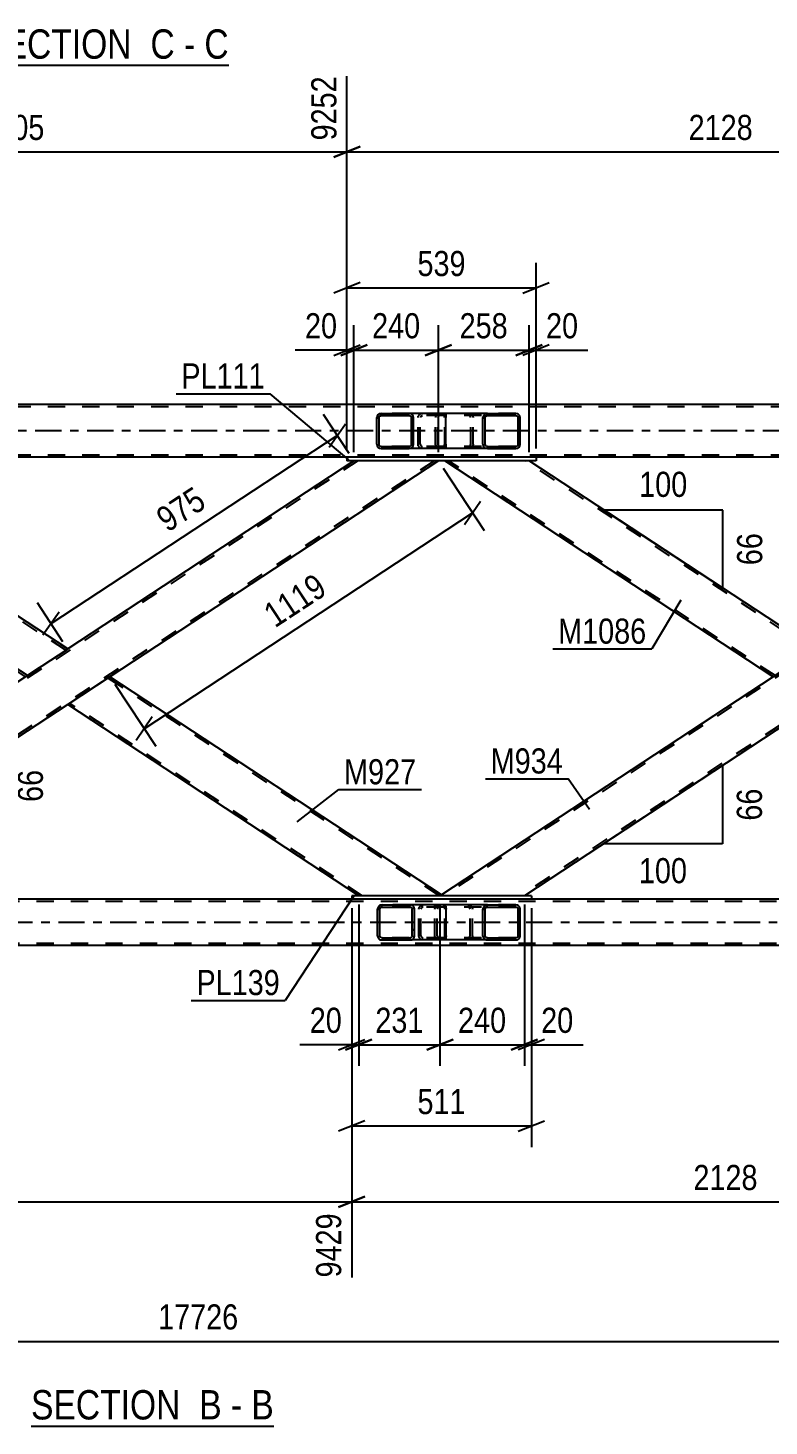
# Model space of a CAD drawing. Header units: millimetres. Extents: x -858 to 331, y -869 to -28.
# Drawn here: x -464.6 to -380.2, y -610.8 to -451.5 of the extents above; entities that cross this region are included whole.
import ezdxf

# ---------------------------------------------------------------- set-up
doc = ezdxf.new("R2010")
doc.units = ezdxf.units.MM
doc.linetypes.add('DXK_LINE_DOT2', pattern=[3.9198, 1.9599, -1.9599])
doc.linetypes.add('DXK_LINE_DOT3', pattern=[5.9187, 2.979, -0.9799, 0.9799, -0.9799])
doc.styles.add('Arial Narrow', font='ARIALN.TTF', dxfattribs={"height": 0.2})

# ---------------------------------------------------------------- blocks, each defined once
blk = doc.blocks.new('Unknown-570393797-13 - 6084')
at = {"color": 6, "linetype": 'Continuous'}
blk.add_line((-464.25, -610.76), (-436.61, -610.76), dxfattribs=at)
at = {"color": 0, "linetype": 'Continuous'}
for points in [[(-446.14, -610.01), (-446.14, -606.51), (-464.25, -606.51), (-464.25, -610.01)], [(-442.54, -610.01), (-442.54, -606.51), (-445.09, -606.51), (-445.09, -610.01)], [(-440.21, -610.01), (-440.21, -606.51), (-441.49, -606.51), (-441.49, -610.01)], [(-436.61, -610.01), (-436.61, -606.51), (-439.16, -606.51), (-439.16, -610.01)]]:
    blk.add_wipeout(points, dxfattribs=at)
at = {"color": 7, "linetype": 'Continuous', "style": 'Arial Narrow'}
for s, p in [('SECTION ', (-464.25, -610.01)), ('B', (-445.09, -610.01)), ('B', (-439.16, -610.01)), ('-', (-441.49, -610.01))]:
    blk.add_text(s, height=3.34, dxfattribs=at).set_placement(p)
blk = doc.blocks.new('Unknown-570393797-23 - 12424')
at = {"color": 6, "linetype": 'Continuous'}
blk.add_line((-469.81, -455.71), (-441.74, -455.71), dxfattribs=at)
at = {"color": 0, "linetype": 'Continuous'}
for points in [[(-451.7, -454.96), (-451.7, -451.46), (-469.81, -451.46), (-469.81, -454.96)], [(-447.88, -454.96), (-447.88, -451.46), (-450.65, -451.46), (-450.65, -454.96)], [(-445.56, -454.96), (-445.56, -451.46), (-446.83, -451.46), (-446.83, -454.96)], [(-441.74, -454.96), (-441.74, -451.46), (-444.51, -451.46), (-444.51, -454.96)]]:
    blk.add_wipeout(points, dxfattribs=at)
at = {"color": 7, "linetype": 'Continuous', "style": 'Arial Narrow'}
for s, p in [('SECTION ', (-469.81, -454.96)), ('C', (-450.65, -454.96)), ('C', (-444.51, -454.96)), ('-', (-446.83, -454.96))]:
    blk.add_text(s, height=3.34, dxfattribs=at).set_placement(p)
blk = doc.blocks.new('Part-570393797-6092 - 6084')
at = {"linetype": 'Continuous'}
h = blk.add_hatch(dxfattribs=at)
h.set_pattern_fill('', scale=0.7, style=0, pattern_type=0)
h.set_pattern_definition([(45, (-424.8373, -499.0884), (-1.57154, 1.57154), [])])
h.paths.add_polyline_path([(-424.88, -498.9), (-424.84, -499.09), (-424.73, -499.24), (-424.56, -499.35), (-424.37, -499.38), (-421.18, -499.38), (-420.99, -499.35), (-420.83, -499.24), (-420.72, -499.09), (-420.68, -498.9), (-420.68, -495.86), (-420.72, -495.68), (-420.83, -495.53), (-420.99, -495.42), (-421.18, -495.38), (-424.37, -495.38), (-424.56, -495.42), (-424.73, -495.53), (-424.84, -495.68), (-424.88, -495.86)])
h.paths.add_polyline_path([(-424.6, -495.77), (-424.55, -495.7), (-424.47, -495.64), (-424.37, -495.62), (-421.18, -495.62), (-421.09, -495.64), (-421, -495.7), (-420.95, -495.77), (-420.93, -495.86), (-420.93, -498.9), (-420.95, -499), (-421, -499.07), (-421.09, -499.13), (-421.18, -499.14), (-424.37, -499.14), (-424.47, -499.13), (-424.55, -499.07), (-424.6, -499), (-424.62, -498.9), (-424.62, -495.86)])
at = {"color": 2, "linetype": 'Continuous'}
for p, q in [((-424.37, -495.38), (-424.56, -495.42)), ((-424.37, -495.38), (-421.18, -495.38)), ((-417.27, -495.38), (-421.18, -495.38)), ((-420.99, -495.42), (-421.18, -495.38)), ((-417.27, -495.38), (-417.17, -495.42)), ((-417.17, -495.42), (-417.08, -495.53)), ((-424.84, -495.68), (-424.88, -495.86)), ((-424.88, -498.9), (-424.88, -495.86)), ((-424.62, -495.86), (-424.6, -495.77)), ((-424.62, -498.9), (-424.62, -495.86)), ((-424.6, -495.77), (-424.55, -495.7)), ((-424.55, -495.7), (-424.47, -495.64)), ((-424.47, -495.64), (-424.37, -495.62)), ((-424.37, -495.62), (-421.18, -495.62)), ((-421.18, -495.62), (-421.09, -495.64)), ((-421.09, -495.64), (-421, -495.7)), ((-421, -495.7), (-420.95, -495.77)), ((-420.95, -495.77), (-420.93, -495.86)), ((-420.93, -498.9), (-420.93, -495.86)), ((-420.68, -495.86), (-420.72, -495.68)), ((-420.68, -498.9), (-420.68, -495.86)), ((-417.08, -495.53), (-417.02, -495.68)), ((-417.02, -495.68), (-417, -495.86)), ((-417, -498.9), (-417, -495.86)), ((-424.88, -498.9), (-424.84, -499.09)), ((-424.6, -499), (-424.62, -498.9)), ((-424.55, -499.07), (-424.6, -499)), ((-424.56, -499.35), (-424.37, -499.38)), ((-424.47, -499.13), (-424.55, -499.07)), ((-424.37, -499.14), (-424.47, -499.13)), ((-424.37, -499.14), (-421.18, -499.14)), ((-424.37, -499.38), (-421.18, -499.38)), ((-421.09, -499.13), (-421.18, -499.14)), ((-421.18, -499.38), (-420.99, -499.35)), ((-417.27, -499.38), (-421.18, -499.38)), ((-421, -499.07), (-421.09, -499.13)), ((-420.95, -499), (-421, -499.07)), ((-420.93, -498.9), (-420.95, -499)), ((-420.72, -499.09), (-420.68, -498.9)), ((-417.17, -499.35), (-417.27, -499.38)), ((-417.08, -499.24), (-417.17, -499.35)), ((-417.02, -499.09), (-417.08, -499.24)), ((-417, -498.9), (-417.02, -499.09))]:
    blk.add_line(p, q, dxfattribs=at)
at = {"color": 7, "linetype": 'DXK_LINE_DOT2'}
for p, q in [((-421.18, -495.38), (-424.37, -495.38)), ((-419.87, -495.42), (-419.68, -495.38)), ((-418.17, -495.62), (-418.17, -495.38)), ((-417.27, -495.62), (-424.37, -495.62)), ((-420.18, -495.86), (-420.15, -495.68)), ((-420.18, -498.9), (-420.18, -495.86)), ((-419.91, -495.77), (-419.93, -495.86)), ((-419.93, -498.9), (-419.93, -495.86)), ((-419.86, -495.7), (-419.91, -495.77)), ((-419.86, -495.7), (-419.84, -495.68)), ((-419.84, -495.68), (-419.78, -495.64)), ((-419.78, -495.64), (-419.68, -495.62)), ((-417.22, -495.64), (-417.27, -495.62)), ((-417.18, -495.7), (-417.22, -495.64)), ((-417.15, -495.77), (-417.18, -495.7)), ((-417.14, -495.86), (-417.15, -495.77)), ((-417.14, -498.9), (-417.14, -495.86)), ((-417.27, -499.14), (-424.37, -499.14)), ((-421.18, -499.38), (-424.37, -499.38)), ((-420.15, -499.09), (-420.18, -498.9)), ((-419.93, -498.9), (-419.91, -499)), ((-419.91, -499), (-419.86, -499.07)), ((-419.68, -499.38), (-419.87, -499.35)), ((-419.86, -499.07), (-419.84, -499.09)), ((-419.84, -499.09), (-419.78, -499.13)), ((-419.78, -499.13), (-419.68, -499.14)), ((-418.17, -499.38), (-418.17, -499.14)), ((-417.27, -499.14), (-417.22, -499.13)), ((-417.22, -499.13), (-417.18, -499.07)), ((-417.18, -499.07), (-417.15, -499)), ((-417.15, -499), (-417.14, -498.9))]:
    blk.add_line(p, q, dxfattribs=at)
at = {"color": 2, "linetype": 'Continuous'}
for centre, start, end in [((-424.39, -495.88), 111.1513, 156.1049), ((-421.17, -495.88), 23.8951, 68.8487), ((-424.39, -498.89), 203.8951, 248.8487), ((-421.17, -498.89), 291.1513, 336.1049)]:
    blk.add_arc(centre, 0.492, start, end, dxfattribs=at)
at = {"color": 7, "linetype": 'DXK_LINE_DOT2'}
for centre, start, end in [((-419.7, -495.88), 111.1513, 156.1049), ((-419.7, -498.89), 203.8951, 248.8487)]:
    blk.add_arc(centre, 0.492, start, end, dxfattribs=at)
blk = doc.blocks.new('Part-570393797-6310 - 6084')
at = {"linetype": 'Continuous'}
h = blk.add_hatch(dxfattribs=at)
h.set_pattern_fill('', scale=0.7, style=0, pattern_type=0)
h.set_pattern_definition([(45, (-412.7463, -499.0884), (-1.57154, 1.57154), [])])
h.paths.add_polyline_path([(-412.79, -498.9), (-412.75, -499.09), (-412.64, -499.24), (-412.47, -499.35), (-412.27, -499.38), (-409.04, -499.38), (-408.84, -499.35), (-408.68, -499.24), (-408.57, -499.09), (-408.53, -498.9), (-408.53, -495.86), (-408.57, -495.68), (-408.68, -495.53), (-408.84, -495.42), (-409.04, -495.38), (-412.27, -495.38), (-412.47, -495.42), (-412.64, -495.53), (-412.75, -495.68), (-412.79, -495.86)])
h.paths.add_polyline_path([(-412.51, -495.77), (-412.45, -495.7), (-412.37, -495.64), (-412.27, -495.62), (-409.04, -495.62), (-408.94, -495.64), (-408.86, -495.7), (-408.8, -495.77), (-408.78, -495.86), (-408.78, -498.9), (-408.8, -499), (-408.86, -499.07), (-408.94, -499.13), (-409.04, -499.14), (-412.27, -499.14), (-412.37, -499.13), (-412.45, -499.07), (-412.51, -499), (-412.53, -498.9), (-412.53, -495.86)])
at = {"color": 7, "linetype": 'DXK_LINE_DOT2'}
for p, q in [((-417.86, -495.42), (-417.66, -495.38)), ((-417.27, -495.38), (-417.66, -495.38)), ((-414.42, -495.38), (-414.23, -495.42)), ((-409.04, -495.38), (-412.27, -495.38)), ((-418.17, -495.86), (-418.13, -495.68)), ((-418.17, -498.9), (-418.17, -495.86)), ((-417.9, -495.77), (-417.92, -495.86)), ((-417.92, -498.9), (-417.92, -495.86)), ((-417.84, -495.7), (-417.9, -495.77)), ((-417.76, -495.64), (-417.84, -495.7)), ((-417.66, -495.62), (-417.76, -495.64)), ((-409.04, -495.62), (-417.66, -495.62)), ((-414.33, -495.64), (-414.42, -495.62)), ((-414.24, -495.7), (-414.33, -495.64)), ((-414.19, -495.77), (-414.24, -495.7)), ((-414.17, -495.86), (-414.19, -495.77)), ((-414.17, -498.9), (-414.17, -495.86)), ((-413.95, -495.68), (-413.91, -495.86)), ((-413.91, -498.9), (-413.91, -495.86)), ((-418.13, -499.09), (-418.17, -498.9)), ((-417.92, -498.9), (-417.9, -499)), ((-417.9, -499), (-417.84, -499.07)), ((-417.66, -499.38), (-417.86, -499.35)), ((-417.84, -499.07), (-417.76, -499.13)), ((-417.76, -499.13), (-417.66, -499.14)), ((-409.04, -499.14), (-417.66, -499.14)), ((-417.27, -499.38), (-417.66, -499.38)), ((-414.42, -499.14), (-414.33, -499.13)), ((-414.23, -499.35), (-414.42, -499.38)), ((-414.33, -499.13), (-414.24, -499.07)), ((-414.24, -499.07), (-414.19, -499)), ((-414.19, -499), (-414.17, -498.9)), ((-413.91, -498.9), (-413.95, -499.09)), ((-409.04, -499.38), (-412.27, -499.38))]:
    blk.add_line(p, q, dxfattribs=at)
at = {"color": 2, "linetype": 'Continuous'}
for p, q in [((-412.27, -495.38), (-417.27, -495.38)), ((-412.27, -495.38), (-412.47, -495.42)), ((-412.27, -495.38), (-409.04, -495.38)), ((-408.84, -495.42), (-409.04, -495.38)), ((-412.75, -495.68), (-412.79, -495.86)), ((-412.79, -498.9), (-412.79, -495.86)), ((-412.53, -495.86), (-412.51, -495.77)), ((-412.53, -498.9), (-412.53, -495.86)), ((-412.51, -495.77), (-412.45, -495.7)), ((-412.45, -495.7), (-412.37, -495.64)), ((-412.37, -495.64), (-412.27, -495.62)), ((-412.27, -495.62), (-409.04, -495.62)), ((-409.04, -495.62), (-408.94, -495.64)), ((-408.94, -495.64), (-408.86, -495.7)), ((-408.86, -495.7), (-408.8, -495.77)), ((-408.8, -495.77), (-408.78, -495.86)), ((-408.78, -498.9), (-408.78, -495.86)), ((-408.53, -495.86), (-408.57, -495.68)), ((-408.53, -498.9), (-408.53, -495.86)), ((-412.27, -499.38), (-417.27, -499.38)), ((-412.79, -498.9), (-412.75, -499.09)), ((-412.51, -499), (-412.53, -498.9)), ((-412.45, -499.07), (-412.51, -499)), ((-412.47, -499.35), (-412.27, -499.38)), ((-412.37, -499.13), (-412.45, -499.07)), ((-412.27, -499.14), (-412.37, -499.13)), ((-412.27, -499.14), (-409.04, -499.14)), ((-412.27, -499.38), (-409.04, -499.38)), ((-408.94, -499.13), (-409.04, -499.14)), ((-409.04, -499.38), (-408.84, -499.35)), ((-408.86, -499.07), (-408.94, -499.13)), ((-408.8, -499), (-408.86, -499.07)), ((-408.78, -498.9), (-408.8, -499)), ((-408.57, -499.09), (-408.53, -498.9))]:
    blk.add_line(p, q, dxfattribs=at)
at = {"color": 7, "linetype": 'DXK_LINE_DOT2'}
for centre, start, end in [((-417.68, -495.89), 110.7583, 155.68), ((-414.41, -495.89), 24.32, 69.2417), ((-417.68, -498.88), 204.32, 249.2417), ((-414.41, -498.88), 290.7583, 335.68)]:
    blk.add_arc(centre, 0.496, start, end, dxfattribs=at)
at = {"color": 2, "linetype": 'Continuous'}
for centre, start, end in [((-412.29, -495.89), 110.7583, 155.6801), ((-409.02, -495.89), 24.32, 69.2417), ((-412.29, -498.88), 204.32, 249.2417), ((-409.02, -498.88), 290.7583, 335.6801)]:
    blk.add_arc(centre, 0.496, start, end, dxfattribs=at)
blk = doc.blocks.new('Part-570393797-6140 - 6084')
at = {"color": 7, "linetype": 'DXK_LINE_DOT2'}
for p, q in [((-427.04, -500.78), (-500.07, -548.83)), ((-418.3, -500.78), (-493.64, -550.34)), ((-417.86, -500.78), (-427.47, -500.78)), ((-460.07, -522.22), (-464.87, -525.38)), ((-455.26, -525.38), (-460.07, -528.54)), ((-500.07, -548.54), (-500.07, -549.11)), ((-500.07, -548.58), (-500.07, -548.61)), ((-493.21, -550.34), (-500.07, -550.34))]:
    blk.add_line(p, q, dxfattribs=at)
at = {"color": 2, "linetype": 'Continuous'}
for p, q in [((-427.47, -500.78), (-460.07, -522.22)), ((-417.86, -500.78), (-455.26, -525.38)), ((-464.87, -525.38), (-500.07, -548.54)), ((-460.07, -528.54), (-493.21, -550.34)), ((-500.07, -548.61), (-500.07, -550.34))]:
    blk.add_line(p, q, dxfattribs=at)
blk = doc.blocks.new('Part-570393797-6160 - 6084')
at = {"color": 7, "linetype": 'DXK_LINE_DOT2'}
for p, q in [((-341.9, -500.78), (-417.24, -550.34)), ((-333.17, -500.78), (-408.51, -550.34)), ((-332.73, -500.78), (-342.34, -500.78)), ((-374.93, -522.22), (-379.74, -525.38)), ((-370.13, -525.38), (-374.93, -528.54)), ((-417.5, -550.22), (-417.68, -550.34)), ((-408.07, -550.34), (-417.68, -550.34))]:
    blk.add_line(p, q, dxfattribs=at)
at = {"color": 2, "linetype": 'Continuous'}
for p, q in [((-342.34, -500.78), (-374.93, -522.22)), ((-332.73, -500.78), (-370.13, -525.38)), ((-379.74, -525.38), (-417.5, -550.22)), ((-374.93, -528.54), (-408.07, -550.34))]:
    blk.add_line(p, q, dxfattribs=at)
blk = doc.blocks.new('Part-570393797-6225 - 6084')
at = {"color": 2, "linetype": 'Continuous'}
for p, q in [((-407.27, -550.34), (-427.73, -550.34)), ((-427.73, -550.34), (-427.73, -550.74)), ((-407.27, -550.74), (-427.73, -550.74)), ((-407.27, -550.34), (-407.27, -550.74))]:
    blk.add_line(p, q, dxfattribs=at)
blk = doc.blocks.new('Part-570393797-6195 - 6084')
at = {"color": 2, "linetype": 'Continuous'}
for p, q in [((-500.07, -500.78), (-500.07, -502.16)), ((-460.07, -522.22), (-492.66, -500.78)), ((-464.87, -525.38), (-500.07, -502.23)), ((-460.19, -522.31), (-464.87, -525.38)), ((-460.1, -522.25), (-460.19, -522.31)), ((-460.07, -522.22), (-460.1, -522.25))]:
    blk.add_line(p, q, dxfattribs=at)
at = {"color": 7, "linetype": 'DXK_LINE_DOT2'}
for p, q in [((-492.66, -500.78), (-500.07, -500.78)), ((-460.28, -522.37), (-493.1, -500.78)), ((-464.65, -525.24), (-500.07, -501.94)), ((-500.07, -502.16), (-500.07, -502.19)), ((-500.07, -502.16), (-500.07, -502.19)), ((-500.07, -502.19), (-500.07, -502.23)), ((-460.3, -522.38), (-460.34, -522.4)), ((-460.07, -522.22), (-460.07, -522.22))]:
    blk.add_line(p, q, dxfattribs=at)
blk = doc.blocks.new('Part-570393797-6210 - 6084')
at = {"color": 2, "linetype": 'Continuous'}
for p, q in [((-379.74, -525.38), (-417.13, -500.78)), ((-374.93, -522.22), (-407.53, -500.78)), ((-375.2, -522.4), (-379.74, -525.38)), ((-374.96, -522.25), (-375.2, -522.4)), ((-374.93, -522.22), (-374.96, -522.25))]:
    blk.add_line(p, q, dxfattribs=at)
at = {"color": 7, "linetype": 'DXK_LINE_DOT2'}
for p, q in [((-407.53, -500.78), (-417.13, -500.78)), ((-379.52, -525.24), (-416.7, -500.78)), ((-375.15, -522.37), (-407.96, -500.78)), ((-375.2, -522.4), (-375.06, -522.31))]:
    blk.add_line(p, q, dxfattribs=at)
blk = doc.blocks.new('Part-570393797-6316 - 6084')
at = {"color": 7, "linetype": 'DXK_LINE_DOT2'}
for p, q in [((-99.75, -494.62), (-774.68, -494.62)), ((-99.75, -494.38), (-675.55, -494.38)), ((-99.75, -500.14), (-774.68, -500.14)), ((-406.73, -500.38), (-428.27, -500.38))]:
    blk.add_line(p, q, dxfattribs=at)
at = {"color": 2, "linetype": 'Continuous'}
for p, q in [((-249.88, -494.38), (-499.28, -494.38)), ((-428.27, -500.38), (-491.86, -500.38)), ((-343.14, -500.38), (-406.73, -500.38))]:
    blk.add_line(p, q, dxfattribs=at)
at = {"color": 7, "linetype": 'DXK_LINE_DOT3'}
blk.add_line((-99.75, -497.38), (-774.68, -497.38), dxfattribs=at)
blk = doc.blocks.new('Part-570393797-6396 - 6084')
at = {"color": 2, "linetype": 'Continuous'}
for p, q in [((-406.73, -500.38), (-428.27, -500.38)), ((-428.27, -500.38), (-428.27, -500.78)), ((-406.73, -500.78), (-428.27, -500.78)), ((-406.73, -500.38), (-406.73, -500.78))]:
    blk.add_line(p, q, dxfattribs=at)
blk = doc.blocks.new('Part-570393797-6455 - 6084')
at = {"color": 7, "linetype": 'DXK_LINE_DOT2'}
for p, q in [((-97.12, -550.98), (-774.68, -550.98)), ((-407.27, -550.74), (-427.73, -550.74)), ((-97.12, -555.78), (-774.68, -555.78))]:
    blk.add_line(p, q, dxfattribs=at)
at = {"color": 2, "linetype": 'Continuous'}
for p, q in [((-427.73, -550.74), (-492.41, -550.74)), ((-342.59, -550.74), (-407.27, -550.74)), ((-97.12, -556.02), (-774.68, -556.02))]:
    blk.add_line(p, q, dxfattribs=at)
at = {"color": 7, "linetype": 'DXK_LINE_DOT3'}
blk.add_line((-97.12, -553.38), (-774.68, -553.38), dxfattribs=at)
blk = doc.blocks.new('Part-570393797-6645 - 6084')
at = {"color": 2, "linetype": 'Continuous'}
for p, q in [((-455.26, -525.38), (-460.07, -528.54)), ((-417.5, -550.22), (-455.26, -525.38)), ((-426.93, -550.34), (-460.07, -528.54)), ((-417.53, -550.25), (-417.68, -550.34)), ((-417.5, -550.22), (-417.53, -550.25))]:
    blk.add_line(p, q, dxfattribs=at)
at = {"color": 7, "linetype": 'DXK_LINE_DOT2'}
for p, q in [((-417.75, -550.34), (-455.48, -525.53)), ((-459.85, -528.4), (-459.83, -528.39)), ((-426.49, -550.34), (-459.85, -528.4)), ((-417.68, -550.34), (-426.93, -550.34)), ((-417.5, -550.22), (-417.5, -550.22))]:
    blk.add_line(p, q, dxfattribs=at)
blk = doc.blocks.new('Part-570393797-6655 - 6084')
at = {"linetype": 'Continuous'}
h = blk.add_hatch(dxfattribs=at)
h.set_pattern_fill('', scale=0.7, style=0, pattern_type=0)
h.set_pattern_definition([(45, (-424.737, -555.0874), (-1.57154, 1.57154), [])])
h.paths.add_polyline_path([(-424.78, -554.9), (-424.74, -555.09), (-424.63, -555.24), (-424.46, -555.35), (-424.27, -555.38), (-421.09, -555.38), (-420.9, -555.35), (-420.73, -555.24), (-420.62, -555.09), (-420.59, -554.9), (-420.59, -551.86), (-420.62, -551.68), (-420.73, -551.52), (-420.9, -551.42), (-421.09, -551.38), (-424.27, -551.38), (-424.46, -551.42), (-424.63, -551.52), (-424.74, -551.68), (-424.78, -551.86)])
h.paths.add_polyline_path([(-424.5, -551.77), (-424.45, -551.69), (-424.37, -551.64), (-424.27, -551.62), (-421.09, -551.62), (-420.99, -551.64), (-420.91, -551.69), (-420.86, -551.77), (-420.84, -551.86), (-420.84, -554.9), (-420.86, -555), (-420.91, -555.07), (-420.99, -555.13), (-421.09, -555.14), (-424.27, -555.14), (-424.37, -555.13), (-424.45, -555.07), (-424.5, -555), (-424.52, -554.9), (-424.52, -551.86)])
at = {"color": 2, "linetype": 'Continuous'}
for p, q in [((-424.74, -551.68), (-424.78, -551.86)), ((-424.78, -554.9), (-424.78, -551.86)), ((-424.52, -551.86), (-424.5, -551.77)), ((-424.52, -554.9), (-424.52, -551.86)), ((-424.5, -551.77), (-424.45, -551.69)), ((-424.27, -551.38), (-424.46, -551.42)), ((-424.45, -551.69), (-424.37, -551.64)), ((-424.37, -551.64), (-424.27, -551.62)), ((-424.27, -551.38), (-421.09, -551.38)), ((-424.27, -551.62), (-421.09, -551.62)), ((-417.26, -551.38), (-421.09, -551.38)), ((-420.9, -551.42), (-421.09, -551.38)), ((-421.09, -551.62), (-420.99, -551.64)), ((-420.99, -551.64), (-420.91, -551.69)), ((-420.91, -551.69), (-420.86, -551.77)), ((-420.86, -551.77), (-420.84, -551.86)), ((-420.84, -554.9), (-420.84, -551.86)), ((-420.59, -551.86), (-420.62, -551.68)), ((-420.59, -554.9), (-420.59, -551.86)), ((-417.26, -551.38), (-417.15, -551.42)), ((-417.15, -551.42), (-417.07, -551.52)), ((-417.07, -551.52), (-417.01, -551.68)), ((-417.01, -551.68), (-416.99, -551.86)), ((-416.99, -554.9), (-416.99, -551.86)), ((-424.78, -554.9), (-424.74, -555.09)), ((-424.5, -555), (-424.52, -554.9)), ((-424.45, -555.07), (-424.5, -555)), ((-424.46, -555.35), (-424.27, -555.38)), ((-424.37, -555.13), (-424.45, -555.07)), ((-424.27, -555.14), (-424.37, -555.13)), ((-424.27, -555.14), (-421.09, -555.14)), ((-424.27, -555.38), (-421.09, -555.38)), ((-420.99, -555.13), (-421.09, -555.14)), ((-421.09, -555.38), (-420.9, -555.35)), ((-417.26, -555.38), (-421.09, -555.38)), ((-420.91, -555.07), (-420.99, -555.13)), ((-420.86, -555), (-420.91, -555.07)), ((-420.84, -554.9), (-420.86, -555)), ((-420.62, -555.09), (-420.59, -554.9)), ((-417.15, -555.35), (-417.26, -555.38)), ((-417.07, -555.24), (-417.15, -555.35)), ((-417.01, -555.09), (-417.07, -555.24)), ((-416.99, -554.9), (-417.01, -555.09))]:
    blk.add_line(p, q, dxfattribs=at)
at = {"color": 7, "linetype": 'DXK_LINE_DOT2'}
for p, q in [((-421.09, -551.38), (-424.27, -551.38)), ((-417.26, -551.62), (-424.27, -551.62)), ((-420.09, -551.86), (-420.06, -551.68)), ((-420.09, -554.9), (-420.09, -551.86)), ((-419.82, -551.77), (-419.84, -551.86)), ((-419.84, -554.9), (-419.84, -551.86)), ((-419.77, -551.69), (-419.82, -551.77)), ((-419.78, -551.42), (-419.59, -551.38)), ((-419.69, -551.64), (-419.77, -551.69)), ((-419.59, -551.62), (-419.69, -551.64)), ((-418.25, -551.62), (-418.25, -551.38)), ((-417.21, -551.64), (-417.26, -551.62)), ((-417.16, -551.69), (-417.21, -551.64)), ((-417.13, -551.77), (-417.16, -551.69)), ((-417.12, -551.86), (-417.13, -551.77)), ((-417.12, -554.9), (-417.12, -551.86)), ((-417.26, -555.14), (-424.27, -555.14)), ((-421.09, -555.38), (-424.27, -555.38)), ((-420.06, -555.09), (-420.09, -554.9)), ((-419.84, -554.9), (-419.82, -555)), ((-419.82, -555), (-419.77, -555.07)), ((-419.59, -555.38), (-419.78, -555.35)), ((-419.77, -555.07), (-419.69, -555.13)), ((-419.69, -555.13), (-419.59, -555.14)), ((-418.25, -555.38), (-418.25, -555.14)), ((-417.26, -555.14), (-417.21, -555.13)), ((-417.21, -555.13), (-417.16, -555.07)), ((-417.16, -555.07), (-417.13, -555)), ((-417.13, -555), (-417.12, -554.9))]:
    blk.add_line(p, q, dxfattribs=at)
at = {"color": 2, "linetype": 'Continuous'}
for centre, start, end in [((-424.29, -551.88), 111.1941, 156.1506), ((-421.07, -551.88), 23.8494, 68.8059), ((-424.29, -554.89), 203.8494, 248.8059), ((-421.07, -554.89), 291.1941, 336.1506)]:
    blk.add_arc(centre, 0.492, start, end, dxfattribs=at)
at = {"color": 7, "linetype": 'DXK_LINE_DOT2'}
for centre, start, end in [((-419.61, -551.88), 111.1941, 156.1506), ((-419.61, -554.89), 203.8494, 248.8059)]:
    blk.add_arc(centre, 0.492, start, end, dxfattribs=at)
blk = doc.blocks.new('Part-570393797-6656 - 6084')
at = {"linetype": 'Continuous'}
h = blk.add_hatch(dxfattribs=at)
h.set_pattern_fill('', scale=0.7, style=0, pattern_type=0)
h.set_pattern_definition([(45, (-412.7456, -555.0874), (-1.57154, 1.57154), [])])
h.paths.add_polyline_path([(-412.78, -554.9), (-412.75, -555.09), (-412.63, -555.24), (-412.47, -555.35), (-412.27, -555.38), (-409.04, -555.38), (-408.84, -555.35), (-408.68, -555.24), (-408.57, -555.09), (-408.53, -554.9), (-408.53, -551.86), (-408.57, -551.68), (-408.68, -551.52), (-408.84, -551.42), (-409.04, -551.38), (-412.27, -551.38), (-412.47, -551.42), (-412.63, -551.52), (-412.75, -551.68), (-412.78, -551.86)])
h.paths.add_polyline_path([(-412.51, -551.77), (-412.45, -551.69), (-412.37, -551.64), (-412.27, -551.62), (-409.04, -551.62), (-408.94, -551.64), (-408.86, -551.69), (-408.8, -551.77), (-408.78, -551.86), (-408.78, -554.9), (-408.8, -555), (-408.86, -555.07), (-408.94, -555.13), (-409.04, -555.14), (-412.27, -555.14), (-412.37, -555.13), (-412.45, -555.07), (-412.51, -555), (-412.53, -554.9), (-412.53, -551.86)])
at = {"color": 7, "linetype": 'DXK_LINE_DOT2'}
for p, q in [((-418.25, -551.86), (-418.21, -551.68)), ((-418.25, -554.9), (-418.25, -551.86)), ((-417.97, -551.77), (-417.99, -551.86)), ((-417.99, -554.9), (-417.99, -551.86)), ((-417.92, -551.69), (-417.97, -551.77)), ((-417.93, -551.42), (-417.74, -551.38)), ((-417.84, -551.64), (-417.92, -551.69)), ((-417.74, -551.62), (-417.84, -551.64)), ((-417.26, -551.38), (-417.74, -551.38)), ((-409.04, -551.62), (-417.74, -551.62)), ((-414.5, -551.38), (-414.31, -551.42)), ((-414.41, -551.64), (-414.5, -551.62)), ((-414.32, -551.69), (-414.41, -551.64)), ((-414.27, -551.77), (-414.32, -551.69)), ((-414.25, -551.86), (-414.27, -551.77)), ((-414.25, -554.9), (-414.25, -551.86)), ((-414.03, -551.68), (-413.99, -551.86)), ((-413.99, -554.9), (-413.99, -551.86)), ((-409.04, -551.38), (-412.27, -551.38)), ((-418.21, -555.09), (-418.25, -554.9)), ((-417.99, -554.9), (-417.97, -555)), ((-417.97, -555), (-417.92, -555.07)), ((-417.74, -555.38), (-417.93, -555.35)), ((-417.92, -555.07), (-417.84, -555.13)), ((-417.84, -555.13), (-417.74, -555.14)), ((-409.04, -555.14), (-417.74, -555.14)), ((-417.26, -555.38), (-417.74, -555.38)), ((-414.5, -555.14), (-414.41, -555.13)), ((-414.31, -555.35), (-414.5, -555.38)), ((-414.41, -555.13), (-414.32, -555.07)), ((-414.32, -555.07), (-414.27, -555)), ((-414.27, -555), (-414.25, -554.9)), ((-413.99, -554.9), (-414.03, -555.09)), ((-409.04, -555.38), (-412.27, -555.38))]:
    blk.add_line(p, q, dxfattribs=at)
at = {"color": 2, "linetype": 'Continuous'}
for p, q in [((-412.27, -551.38), (-417.26, -551.38)), ((-412.75, -551.68), (-412.78, -551.86)), ((-412.78, -554.9), (-412.78, -551.86)), ((-412.53, -551.86), (-412.51, -551.77)), ((-412.53, -554.9), (-412.53, -551.86)), ((-412.51, -551.77), (-412.45, -551.69)), ((-412.27, -551.38), (-412.47, -551.42)), ((-412.45, -551.69), (-412.37, -551.64)), ((-412.37, -551.64), (-412.27, -551.62)), ((-412.27, -551.38), (-409.04, -551.38)), ((-412.27, -551.62), (-409.04, -551.62)), ((-408.84, -551.42), (-409.04, -551.38)), ((-409.04, -551.62), (-408.94, -551.64)), ((-408.94, -551.64), (-408.86, -551.69)), ((-408.86, -551.69), (-408.8, -551.77)), ((-408.8, -551.77), (-408.78, -551.86)), ((-408.78, -554.9), (-408.78, -551.86)), ((-408.53, -551.86), (-408.57, -551.68)), ((-408.53, -554.9), (-408.53, -551.86)), ((-412.27, -555.38), (-417.26, -555.38)), ((-412.78, -554.9), (-412.75, -555.09)), ((-412.51, -555), (-412.53, -554.9)), ((-412.45, -555.07), (-412.51, -555)), ((-412.47, -555.35), (-412.27, -555.38)), ((-412.37, -555.13), (-412.45, -555.07)), ((-412.27, -555.14), (-412.37, -555.13)), ((-412.27, -555.14), (-409.04, -555.14)), ((-412.27, -555.38), (-409.04, -555.38)), ((-408.94, -555.13), (-409.04, -555.14)), ((-409.04, -555.38), (-408.84, -555.35)), ((-408.86, -555.07), (-408.94, -555.13)), ((-408.8, -555), (-408.86, -555.07)), ((-408.78, -554.9), (-408.8, -555)), ((-408.57, -555.09), (-408.53, -554.9))]:
    blk.add_line(p, q, dxfattribs=at)
at = {"color": 7, "linetype": 'DXK_LINE_DOT2'}
for centre, start, end in [((-417.76, -551.88), 110.7583, 155.68), ((-414.48, -551.88), 24.32, 69.2417), ((-417.76, -554.88), 204.32, 249.2417), ((-414.48, -554.88), 290.7583, 335.68)]:
    blk.add_arc(centre, 0.496, start, end, dxfattribs=at)
at = {"color": 2, "linetype": 'Continuous'}
for centre, start, end in [((-412.29, -551.88), 110.7583, 155.6801), ((-409.02, -551.88), 24.32, 69.2417), ((-412.29, -554.88), 204.32, 249.2417), ((-409.02, -554.88), 290.7583, 335.6801)]:
    blk.add_arc(centre, 0.496, start, end, dxfattribs=at)
blk = doc.blocks.new('StraightDimension-570393797-7728 - 6084')
at = {"color": 7, "linetype": 'Continuous'}
for p, q in [((-417.68, -551.34), (-417.68, -569.71)), ((-408.07, -551.34), (-408.07, -569.71)), ((-419.18, -567.91), (-416.18, -566.71)), ((-406.57, -566.71), (-409.57, -567.91)), ((-417.68, -567.31), (-408.07, -567.31))]:
    blk.add_line(p, q, dxfattribs=at)
at = {"color": 0}
blk.add_wipeout([(-409.53, -566.56), (-409.53, -562.36), (-416.22, -562.36), (-416.22, -566.56)], dxfattribs=at)
at = {"color": 3, "style": 'Arial Narrow'}
blk.add_text('240', height=2.863, dxfattribs=at).set_placement((-415.62, -565.96))
blk = doc.blocks.new('StraightDimension-570393797-7112 - 6084')
at = {"color": 7, "linetype": 'Continuous'}
for p, q in [((-512.86, -551.74), (-512.86, -593.83)), ((-427.73, -551.74), (-427.73, -593.83)), ((-511.36, -584.62), (-514.36, -585.82)), ((-429.23, -585.82), (-426.23, -584.62)), ((-512.86, -585.22), (-427.73, -585.22))]:
    blk.add_line(p, q, dxfattribs=at)
at = {"color": 0}
blk.add_wipeout([(-466.04, -584.47), (-466.04, -580.27), (-474.55, -580.27), (-474.55, -584.47)], dxfattribs=at)
at = {"color": 0, "linetype": 'Continuous'}
blk.add_wipeout([(-428.33, -585.92), (-432.53, -585.92), (-432.53, -594.43), (-428.33, -594.43)], dxfattribs=at)
at = {"color": 3, "style": 'Arial Narrow'}
blk.add_text('2128', height=2.863, dxfattribs=at).set_placement((-473.95, -583.87))
at = {"color": 3, "linetype": 'Continuous', "style": 'Arial Narrow'}
blk.add_text('9429', height=2.863, rotation=90.0002, dxfattribs=at).set_placement((-428.93, -593.83))
blk = doc.blocks.new('StraightDimension-570393797-7104 - 6084')
at = {"color": 7, "linetype": 'Continuous'}
for p, q in [((-427.73, -551.74), (-427.73, -593.83)), ((-342.59, -551.74), (-342.59, -595.66)), ((-426.23, -584.62), (-429.23, -585.82)), ((-344.09, -585.82), (-341.09, -584.62)), ((-427.73, -585.22), (-342.59, -585.22))]:
    blk.add_line(p, q, dxfattribs=at)
at = {"color": 0}
blk.add_wipeout([(-380.9, -584.47), (-380.9, -580.27), (-389.41, -580.27), (-389.41, -584.47)], dxfattribs=at)
at = {"color": 0, "linetype": 'Continuous'}
blk.add_wipeout([(-343.19, -585.92), (-347.39, -585.92), (-347.39, -596.26), (-343.19, -596.26)], dxfattribs=at)
at = {"color": 3, "style": 'Arial Narrow'}
blk.add_text('2128', height=2.863, dxfattribs=at).set_placement((-388.81, -583.87))
at = {"color": 3, "linetype": 'Continuous', "style": 'Arial Narrow'}
blk.add_text('11558', height=2.863, rotation=90.0002, dxfattribs=at).set_placement((-343.79, -595.66))
blk = doc.blocks.new('StraightDimension-570393797-7228 - 6084')
at = {"color": 7, "linetype": 'Continuous'}
for p, q in [((-428.27, -499.38), (-428.27, -478.23)), ((-406.73, -499.38), (-406.73, -478.23)), ((-426.77, -480.48), (-429.77, -481.68)), ((-428.27, -481.08), (-406.73, -481.08)), ((-408.23, -481.68), (-405.23, -480.48))]:
    blk.add_line(p, q, dxfattribs=at)
at = {"color": 0}
blk.add_wipeout([(-414.16, -480.33), (-414.16, -476.13), (-420.84, -476.13), (-420.84, -480.33)], dxfattribs=at)
at = {"color": 3, "style": 'Arial Narrow'}
blk.add_text('539', height=2.863, dxfattribs=at).set_placement((-420.24, -479.73))
blk = doc.blocks.new('StraightDimension-570393797-6987 - 6084')
at = {"color": 7, "linetype": 'Continuous'}
for p, q in [((-407.53, -499.78), (-407.53, -485.32)), ((-406.73, -499.38), (-406.73, -485.32)), ((-409.03, -488.77), (-406.03, -487.57)), ((-405.23, -487.57), (-408.23, -488.77)), ((-407.53, -488.17), (-406.73, -488.17))]:
    blk.add_line(p, q, dxfattribs=at)
at = {"color": 0}
blk.add_wipeout([(-401.34, -487.42), (-401.34, -483.22), (-406.2, -483.22), (-406.2, -487.42)], dxfattribs=at)
at = {"color": 7, "linetype": 'Continuous'}
blk.add_line((-406.73, -488.17), (-400.82, -488.17), dxfattribs=at)
blk.add_line((-406.73, -488.17), (-400.82, -488.17), dxfattribs=at)
at = {"color": 3, "style": 'Arial Narrow'}
blk.add_text('20', height=2.863, dxfattribs=at).set_placement((-405.6, -486.82))
blk = doc.blocks.new('StraightDimension-570393797-7744 - 6084')
at = {"color": 7, "linetype": 'Continuous'}
for p, q in [((-427.73, -551.74), (-427.73, -569.71)), ((-426.93, -551.34), (-426.93, -569.71)), ((-429.23, -567.91), (-426.23, -566.71)), ((-425.43, -566.71), (-428.43, -567.91)), ((-427.73, -567.31), (-426.93, -567.31))]:
    blk.add_line(p, q, dxfattribs=at)
at = {"color": 0}
blk.add_wipeout([(-428.25, -566.56), (-428.25, -562.36), (-433.11, -562.36), (-433.11, -566.56)], dxfattribs=at)
at = {"color": 7, "linetype": 'Continuous'}
blk.add_line((-427.73, -567.31), (-433.63, -567.31), dxfattribs=at)
blk.add_line((-427.73, -567.31), (-433.63, -567.31), dxfattribs=at)
at = {"color": 3, "style": 'Arial Narrow'}
blk.add_text('20', height=2.863, dxfattribs=at).set_placement((-432.51, -565.96))
blk = doc.blocks.new('StraightDimension-570393797-7528 - 6084')
at = {"color": 7, "linetype": 'Continuous'}
for p, q in [((-343.14, -499.38), (-343.14, -455.13)), ((-428.27, -499.58), (-428.27, -456.96)), ((-426.77, -464.97), (-429.77, -466.17)), ((-344.64, -466.17), (-341.64, -464.97)), ((-428.27, -465.57), (-343.14, -465.57))]:
    blk.add_line(p, q, dxfattribs=at)
at = {"color": 0, "linetype": 'Continuous'}
blk.add_wipeout([(-343.74, -454.53), (-347.94, -454.53), (-347.94, -464.87), (-343.74, -464.87)], dxfattribs=at)
at = {"color": 0}
blk.add_wipeout([(-381.45, -464.82), (-381.45, -460.62), (-389.96, -460.62), (-389.96, -464.82)], dxfattribs=at)
at = {"color": 3, "linetype": 'Continuous', "style": 'Arial Narrow'}
blk.add_text('11381', height=2.863, rotation=90.0002, dxfattribs=at).set_placement((-344.34, -464.27))
at = {"color": 3, "style": 'Arial Narrow'}
blk.add_text('2128', height=2.863, dxfattribs=at).set_placement((-389.36, -464.22))
blk = doc.blocks.new('StraightDimension-570393797-7720 - 6084')
at = {"color": 7, "linetype": 'Continuous'}
for p, q in [((-408.07, -551.34), (-408.07, -569.71)), ((-407.27, -551.74), (-407.27, -569.71)), ((-409.57, -567.91), (-406.57, -566.71)), ((-405.77, -566.71), (-408.77, -567.91)), ((-408.07, -567.31), (-407.27, -567.31))]:
    blk.add_line(p, q, dxfattribs=at)
at = {"color": 0}
blk.add_wipeout([(-401.89, -566.56), (-401.89, -562.36), (-406.75, -562.36), (-406.75, -566.56)], dxfattribs=at)
at = {"color": 7, "linetype": 'Continuous'}
blk.add_line((-407.27, -567.31), (-401.37, -567.31), dxfattribs=at)
blk.add_line((-407.27, -567.31), (-401.37, -567.31), dxfattribs=at)
at = {"color": 3, "style": 'Arial Narrow'}
blk.add_text('20', height=2.863, dxfattribs=at).set_placement((-406.15, -565.96))
blk = doc.blocks.new('AngleDimension-570393797-6788 - 6084')
at = {"color": 7, "linetype": 'Continuous'}
for p, q in [((-389.55, -512.61), (-399.01, -506.39)), ((-385.48, -506.39), (-399.01, -506.39)), ((-385.48, -515.29), (-399.01, -506.39)), ((-385.48, -515.29), (-385.48, -506.39))]:
    blk.add_line(p, q, dxfattribs=at)
at = {"color": 0}
for points in [[(-388.9, -505.49), (-388.9, -501.29), (-395.59, -501.29), (-395.59, -505.49)], [(-380.38, -508.41), (-384.58, -508.41), (-384.58, -513.27), (-380.38, -513.27)]]:
    blk.add_wipeout(points, dxfattribs=at)
at = {"color": 3, "style": 'Arial Narrow'}
blk.add_text('100', height=2.863, dxfattribs=at).set_placement((-394.99, -504.89))
blk.add_text('66', height=2.863, rotation=90.0002, dxfattribs=at).set_placement((-380.98, -512.67))
blk = doc.blocks.new('AngleDimension-570393797-6802 - 6084')
at = {"color": 7, "linetype": 'Continuous'}
for p, q in [((-385.51, -535.5), (-399.04, -544.41)), ((-386.6, -536.22), (-399.04, -544.41)), ((-385.51, -535.5), (-385.51, -544.41)), ((-385.51, -544.41), (-399.04, -544.41))]:
    blk.add_line(p, q, dxfattribs=at)
at = {"color": 0}
for points in [[(-380.41, -537.53), (-384.61, -537.53), (-384.61, -542.38), (-380.41, -542.38)], [(-388.93, -549.51), (-388.93, -545.31), (-395.62, -545.31), (-395.62, -549.51)]]:
    blk.add_wipeout(points, dxfattribs=at)
at = {"color": 3, "style": 'Arial Narrow'}
blk.add_text('66', height=2.863, rotation=90.0002, dxfattribs=at).set_placement((-381.01, -541.78))
blk.add_text('100', height=2.863, dxfattribs=at).set_placement((-395.02, -548.91))
blk = doc.blocks.new('AngleDimension-570393797-6830 - 6084')
at = {"color": 7, "linetype": 'Continuous'}
for p, q in [((-467.4, -533.37), (-480.94, -542.27)), ((-467.4, -533.37), (-467.4, -542.27)), ((-471.74, -536.22), (-480.94, -542.27)), ((-467.4, -542.27), (-480.94, -542.27))]:
    blk.add_line(p, q, dxfattribs=at)
at = {"color": 0}
for points in [[(-462.3, -535.39), (-466.5, -535.39), (-466.5, -540.25), (-462.3, -540.25)], [(-470.83, -547.37), (-470.83, -543.17), (-477.51, -543.17), (-477.51, -547.37)]]:
    blk.add_wipeout(points, dxfattribs=at)
at = {"color": 3, "style": 'Arial Narrow'}
blk.add_text('66', height=2.863, rotation=90.0002, dxfattribs=at).set_placement((-462.9, -539.65))
blk.add_text('100', height=2.863, dxfattribs=at).set_placement((-476.91, -546.77))
blk = doc.blocks.new('StraightDimension-570393797-6914 - 6084')
at = {"color": 7, "linetype": 'Continuous'}
blk.add_line((-793.94, -601.11), (-96.48, -601.11), dxfattribs=at)
at = {"color": 0}
blk.add_wipeout([(-440.04, -600.36), (-440.04, -596.16), (-450.38, -596.16), (-450.38, -600.36)], dxfattribs=at)
at = {"color": 3, "style": 'Arial Narrow'}
blk.add_text('17726', height=2.863, dxfattribs=at).set_placement((-449.78, -599.76))
blk = doc.blocks.new('StraightDimension-570393797-6963 - 6084')
at = {"color": 7, "linetype": 'Continuous'}
for p, q in [((-428.27, -499.38), (-428.27, -485.32)), ((-427.47, -499.78), (-427.47, -485.32)), ((-429.77, -488.77), (-426.77, -487.57)), ((-425.97, -487.57), (-428.97, -488.77)), ((-428.27, -488.17), (-427.47, -488.17))]:
    blk.add_line(p, q, dxfattribs=at)
at = {"color": 0}
blk.add_wipeout([(-428.8, -487.42), (-428.8, -483.22), (-433.65, -483.22), (-433.65, -487.42)], dxfattribs=at)
at = {"color": 7, "linetype": 'Continuous'}
blk.add_line((-428.27, -488.17), (-434.18, -488.17), dxfattribs=at)
blk.add_line((-428.27, -488.17), (-434.18, -488.17), dxfattribs=at)
at = {"color": 3, "style": 'Arial Narrow'}
blk.add_text('20', height=2.863, dxfattribs=at).set_placement((-433.05, -486.82))
blk = doc.blocks.new('StraightDimension-570393797-6971 - 6084')
at = {"color": 7, "linetype": 'Continuous'}
for p, q in [((-427.47, -499.78), (-427.47, -485.32)), ((-417.86, -499.78), (-417.86, -485.32)), ((-428.97, -488.77), (-425.97, -487.57)), ((-427.47, -488.17), (-417.86, -488.17)), ((-416.36, -487.57), (-419.36, -488.77))]:
    blk.add_line(p, q, dxfattribs=at)
at = {"color": 0}
blk.add_wipeout([(-419.33, -487.42), (-419.33, -483.22), (-426.01, -483.22), (-426.01, -487.42)], dxfattribs=at)
at = {"color": 3, "style": 'Arial Narrow'}
blk.add_text('240', height=2.863, dxfattribs=at).set_placement((-425.41, -486.82))
blk = doc.blocks.new('StraightDimension-570393797-6979 - 6084')
at = {"color": 7, "linetype": 'Continuous'}
for p, q in [((-417.86, -499.78), (-417.86, -485.32)), ((-407.53, -499.78), (-407.53, -485.32)), ((-419.36, -488.77), (-416.36, -487.57)), ((-417.86, -488.17), (-407.53, -488.17)), ((-406.03, -487.57), (-409.03, -488.77))]:
    blk.add_line(p, q, dxfattribs=at)
at = {"color": 0}
blk.add_wipeout([(-409.35, -487.42), (-409.35, -483.22), (-416.04, -483.22), (-416.04, -487.42)], dxfattribs=at)
at = {"color": 3, "style": 'Arial Narrow'}
blk.add_text('258', height=2.863, dxfattribs=at).set_placement((-415.44, -486.82))
blk = doc.blocks.new('StraightDimension-570393797-7044 - 6084')
at = {"color": 7, "linetype": 'Continuous'}
for p, q in [((-417.31, -501.62), (-412.65, -508.71)), ((-414.9, -508.03), (-413.05, -505.37)), ((-451.37, -531.3), (-413.97, -506.7)), ((-454.71, -526.22), (-450.05, -533.31)), ((-450.45, -529.97), (-452.29, -532.63))]:
    blk.add_line(p, q, dxfattribs=at)
at = {"color": 0}
blk.add_wipeout([(-429.53, -516.03), (-431.84, -512.53), (-438.95, -517.2), (-436.64, -520.71)], dxfattribs=at)
at = {"color": 3, "style": 'Arial Narrow'}
blk.add_text('1119', height=2.863, rotation=33.3347, dxfattribs=at).set_placement((-436.47, -519.88))
blk = doc.blocks.new('StraightDimension-570393797-7062 - 6084')
at = {"color": 7, "linetype": 'Continuous'}
for p, q in [((-428.02, -499.95), (-430.94, -495.51)), ((-430.3, -499.22), (-428.45, -496.57)), ((-461.97, -519.33), (-429.37, -497.89)), ((-460.62, -521.39), (-463.53, -516.95)), ((-461.04, -518.01), (-462.89, -520.66))]:
    blk.add_line(p, q, dxfattribs=at)
at = {"color": 0}
blk.add_wipeout([(-443.29, -506.15), (-445.6, -502.64), (-451.18, -506.32), (-448.87, -509.83)], dxfattribs=at)
at = {"color": 3, "style": 'Arial Narrow'}
blk.add_text('975', height=2.863, rotation=33.3347, dxfattribs=at).set_placement((-448.7, -508.99))
blk = doc.blocks.new('StraightDimension-570393797-7538 - 6084')
at = {"color": 7, "linetype": 'Continuous'}
for p, q in [((-504.48, -492.98), (-504.48, -452.46)), ((-428.27, -499.58), (-428.27, -456.96)), ((-502.98, -464.97), (-505.98, -466.17)), ((-429.77, -466.17), (-426.77, -464.97)), ((-504.48, -465.57), (-428.27, -465.57))]:
    blk.add_line(p, q, dxfattribs=at)
at = {"color": 0, "linetype": 'Continuous'}
blk.add_wipeout([(-428.87, -456.36), (-433.07, -456.36), (-433.07, -464.87), (-428.87, -464.87)], dxfattribs=at)
at = {"color": 0}
blk.add_wipeout([(-462.12, -464.82), (-462.12, -460.62), (-470.63, -460.62), (-470.63, -464.82)], dxfattribs=at)
at = {"color": 3, "linetype": 'Continuous', "style": 'Arial Narrow'}
blk.add_text('9252', height=2.863, rotation=90.0002, dxfattribs=at).set_placement((-429.47, -464.27))
at = {"color": 3, "style": 'Arial Narrow'}
blk.add_text('1905', height=2.863, dxfattribs=at).set_placement((-470.03, -464.22))
blk = doc.blocks.new('StraightDimension-570393797-7698 - 6084')
at = {"color": 7, "linetype": 'Continuous'}
for p, q in [((-427.73, -551.74), (-427.73, -578.97)), ((-407.27, -551.74), (-407.27, -578.97)), ((-426.23, -575.97), (-429.23, -577.17)), ((-427.73, -576.57), (-407.27, -576.57)), ((-408.77, -577.17), (-405.77, -575.97))]:
    blk.add_line(p, q, dxfattribs=at)
at = {"color": 0}
blk.add_wipeout([(-414.16, -575.82), (-414.16, -571.62), (-420.84, -571.62), (-420.84, -575.82)], dxfattribs=at)
at = {"color": 3, "style": 'Arial Narrow'}
blk.add_text('511', height=2.863, dxfattribs=at).set_placement((-420.24, -575.22))
blk = doc.blocks.new('StraightDimension-570393797-7736 - 6084')
at = {"color": 7, "linetype": 'Continuous'}
for p, q in [((-426.93, -551.34), (-426.93, -569.71)), ((-417.68, -551.34), (-417.68, -569.71)), ((-428.43, -567.91), (-425.43, -566.71)), ((-416.18, -566.71), (-419.18, -567.91)), ((-426.93, -567.31), (-417.68, -567.31))]:
    blk.add_line(p, q, dxfattribs=at)
at = {"color": 0}
blk.add_wipeout([(-418.96, -566.56), (-418.96, -562.36), (-425.64, -562.36), (-425.64, -566.56)], dxfattribs=at)
at = {"color": 3, "style": 'Arial Narrow'}
blk.add_text('231', height=2.863, dxfattribs=at).set_placement((-425.04, -565.96))
blk = doc.blocks.new('Mark-570393797-6156 - 6084')
at = {"color": 0}
blk.add_wipeout([(-403.67, -536.41), (-403.67, -533.41), (-411.9, -533.41), (-411.9, -536.41)], dxfattribs=at)
blk.add_wipeout([(-403.67, -536.41), (-403.67, -533.41), (-411.9, -533.41), (-411.9, -536.41)], dxfattribs=at)
at = {"color": 30, "linetype": 'Continuous'}
for p in [(-412.5, -537.01), (-400.63, -540.5)]:
    blk.add_line(p, (-403.07, -537.01), dxfattribs=at)
at = {"color": 3, "style": 'Arial Narrow'}
blk.add_text('M934', height=2.863, dxfattribs=at).set_placement((-411.9, -536.41))
blk = doc.blocks.new('Mark-570393797-6206 - 6084')
at = {"color": 0}
blk.add_wipeout([(-394.16, -521.62), (-394.16, -518.62), (-404.22, -518.62), (-404.22, -521.62)], dxfattribs=at)
blk.add_wipeout([(-394.16, -521.62), (-394.16, -518.62), (-404.22, -518.62), (-404.22, -521.62)], dxfattribs=at)
at = {"color": 30, "linetype": 'Continuous'}
for p in [(-390.25, -516.65), (-404.82, -522.22)]:
    blk.add_line(p, (-393.56, -522.22), dxfattribs=at)
at = {"color": 3, "style": 'Arial Narrow'}
blk.add_text('M1086', height=2.863, dxfattribs=at).set_placement((-404.22, -521.62))
blk = doc.blocks.new('Mark-570393797-6221 - 6084')
at = {"color": 0}
blk.add_wipeout([(-435.91, -561.66), (-435.91, -558.66), (-445.41, -558.66), (-445.41, -561.66)], dxfattribs=at)
blk.add_wipeout([(-435.91, -561.66), (-435.91, -558.66), (-445.41, -558.66), (-445.41, -561.66)], dxfattribs=at)
at = {"color": 30, "linetype": 'Continuous'}
for p in [(-427.52, -550.41), (-446.01, -562.26)]:
    blk.add_line(p, (-435.31, -562.26), dxfattribs=at)
at = {"color": 3, "style": 'Arial Narrow'}
blk.add_text('PL139', height=2.863, dxfattribs=at).set_placement((-445.41, -561.66))
blk = doc.blocks.new('Mark-570393797-6392 - 6084')
at = {"color": 0}
blk.add_wipeout([(-437.62, -492.54), (-437.62, -489.54), (-447.13, -489.54), (-447.13, -492.54)], dxfattribs=at)
blk.add_wipeout([(-437.62, -492.54), (-437.62, -489.54), (-447.13, -489.54), (-447.13, -492.54)], dxfattribs=at)
at = {"color": 30, "linetype": 'Continuous'}
for p in [(-447.73, -493.14), (-428.04, -500.68)]:
    blk.add_line(p, (-437.02, -493.14), dxfattribs=at)
at = {"color": 3, "style": 'Arial Narrow'}
blk.add_text('PL111', height=2.863, dxfattribs=at).set_placement((-447.13, -492.54))
blk = doc.blocks.new('Mark-570393797-6641 - 6084')
at = {"color": 0}
blk.add_wipeout([(-420.38, -537.64), (-420.38, -534.64), (-428.6, -534.64), (-428.6, -537.64)], dxfattribs=at)
blk.add_wipeout([(-420.38, -537.64), (-420.38, -534.64), (-428.6, -534.64), (-428.6, -537.64)], dxfattribs=at)
at = {"color": 30, "linetype": 'Continuous'}
for p, q in [((-433.93, -541.93), (-429.2, -538.24)), ((-429.2, -538.24), (-419.78, -538.24))]:
    blk.add_line(p, q, dxfattribs=at)
at = {"color": 3, "style": 'Arial Narrow'}
blk.add_text('M927', height=2.863, dxfattribs=at).set_placement((-428.6, -537.64))

msp = doc.modelspace()

# ---------------------------------------------------------------- block references
for name in ['Unknown-570393797-23 - 12424', 'Part-570393797-6316 - 6084', 'Part-570393797-6092 - 6084', 'Part-570393797-6310 - 6084', 'Part-570393797-6140 - 6084', 'Part-570393797-6195 - 6084', 'Part-570393797-6396 - 6084', 'Part-570393797-6160 - 6084', 'Part-570393797-6210 - 6084', 'Part-570393797-6645 - 6084', 'Part-570393797-6455 - 6084', 'Part-570393797-6225 - 6084', 'Part-570393797-6655 - 6084', 'Part-570393797-6656 - 6084', 'Unknown-570393797-13 - 6084']:
    msp.add_blockref(name, (0, 0))

# ---------------------------------------------------------------- next in the draw order: block references
for name in ['StraightDimension-570393797-7228 - 6084', 'StraightDimension-570393797-7044 - 6084', 'AngleDimension-570393797-6788 - 6084', 'Mark-570393797-6206 - 6084', 'AngleDimension-570393797-6830 - 6084', 'Mark-570393797-6641 - 6084', 'AngleDimension-570393797-6802 - 6084', 'StraightDimension-570393797-7112 - 6084', 'StraightDimension-570393797-7728 - 6084']:
    msp.add_blockref(name, (0, 0))

# ---------------------------------------------------------------- next in the draw order: block references
for name in ['StraightDimension-570393797-6987 - 6084', 'Mark-570393797-6156 - 6084', 'StraightDimension-570393797-7104 - 6084']:
    msp.add_blockref(name, (0, 0))

# ---------------------------------------------------------------- next in the draw order: block references
for name in ['StraightDimension-570393797-7528 - 6084', 'StraightDimension-570393797-7744 - 6084', 'StraightDimension-570393797-7720 - 6084']:
    msp.add_blockref(name, (0, 0))

# ---------------------------------------------------------------- next in the draw order: block references
for name in ['StraightDimension-570393797-6963 - 6084', 'StraightDimension-570393797-6914 - 6084']:
    msp.add_blockref(name, (0, 0))

# ---------------------------------------------------------------- next in the draw order: block references
for name in ['StraightDimension-570393797-6971 - 6084', 'StraightDimension-570393797-7698 - 6084']:
    msp.add_blockref(name, (0, 0))

# ---------------------------------------------------------------- next in the draw order: block references
for name in ['StraightDimension-570393797-6979 - 6084', 'StraightDimension-570393797-7062 - 6084', 'StraightDimension-570393797-7736 - 6084']:
    msp.add_blockref(name, (0, 0))

# ---------------------------------------------------------------- next in the draw order: block references
for name in ['StraightDimension-570393797-7538 - 6084', 'Mark-570393797-6221 - 6084']:
    msp.add_blockref(name, (0, 0))

# ---------------------------------------------------------------- next in the draw order: block references
msp.add_blockref('Mark-570393797-6392 - 6084', (0, 0))

doc.saveas('drawing.dxf')
